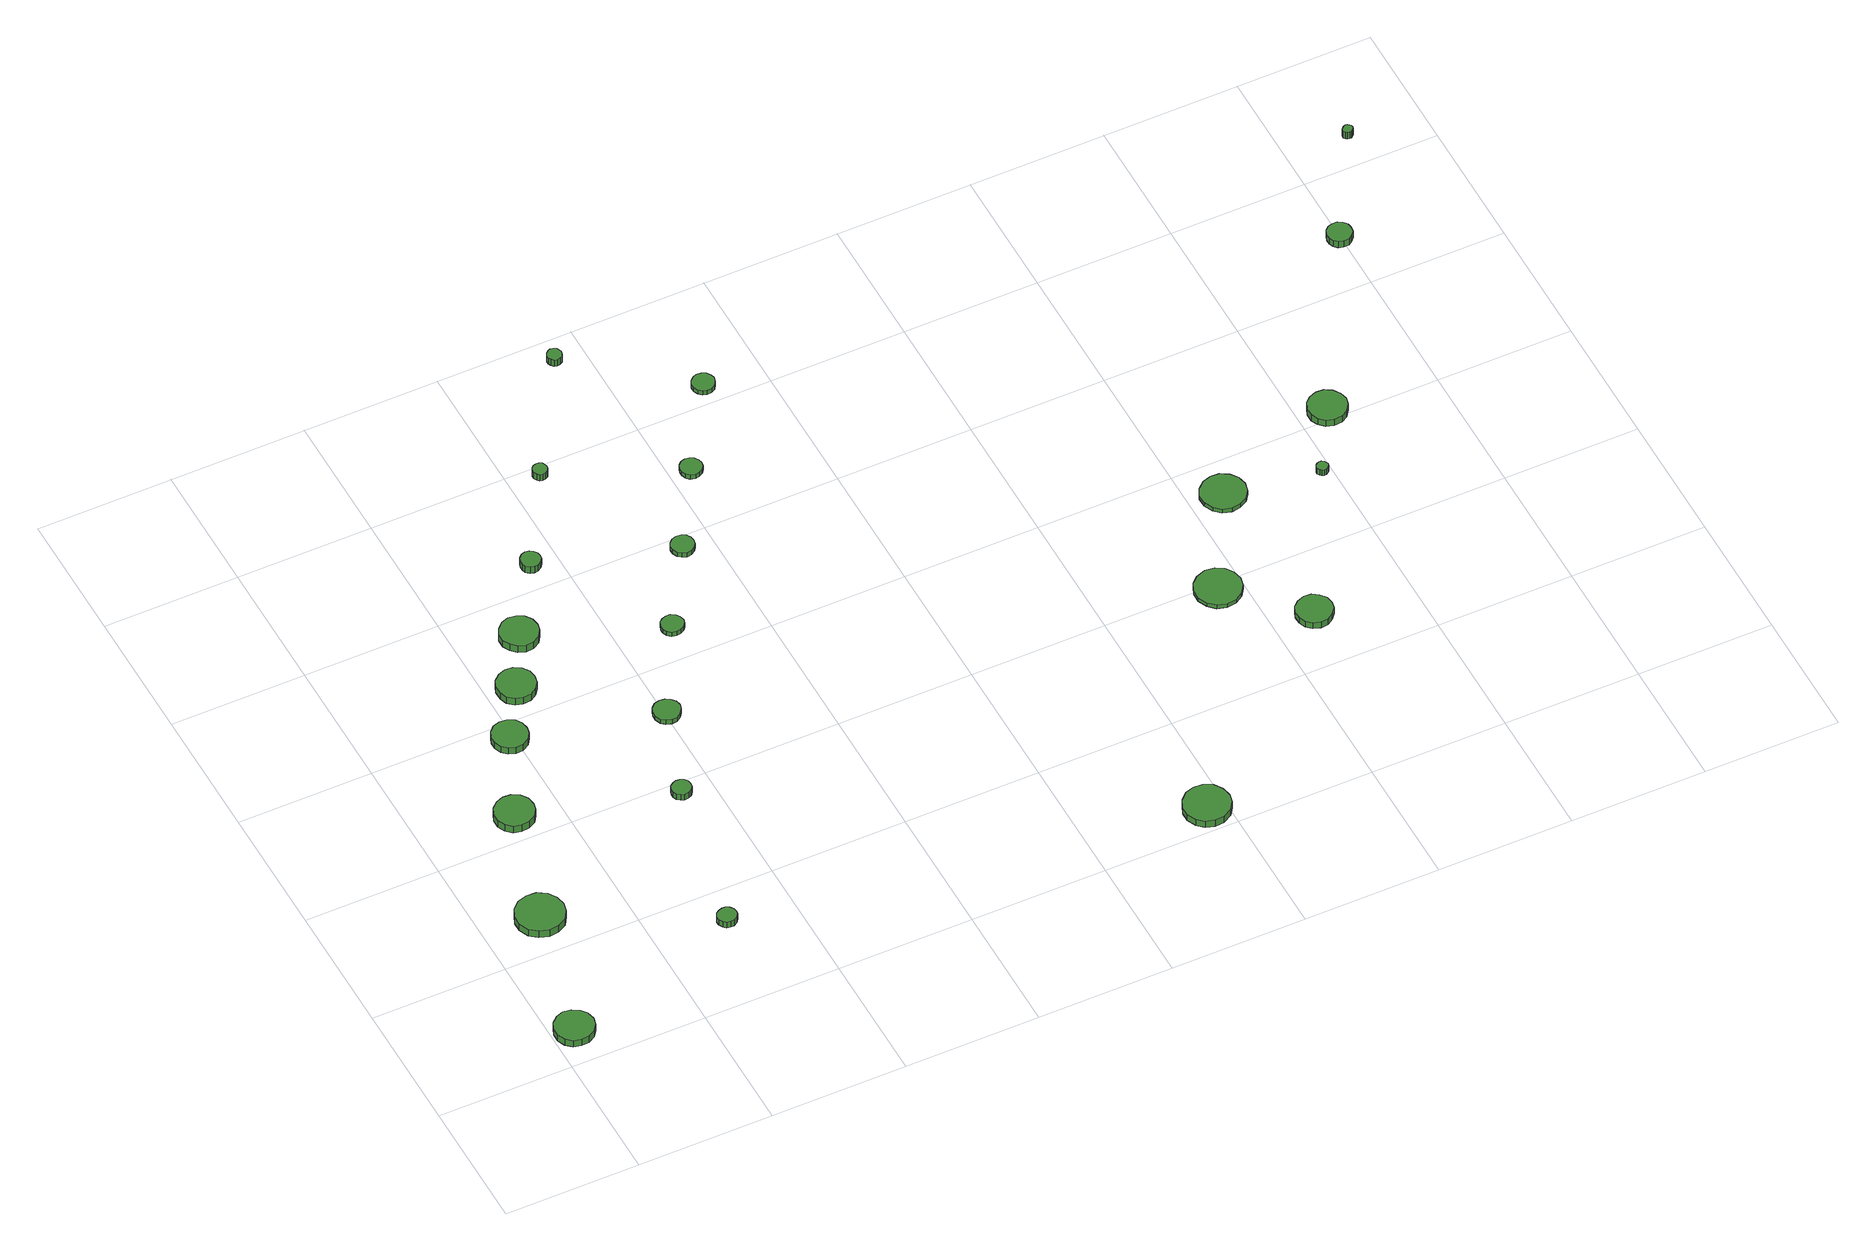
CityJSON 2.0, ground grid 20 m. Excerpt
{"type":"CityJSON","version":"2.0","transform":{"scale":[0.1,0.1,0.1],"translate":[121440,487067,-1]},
"CityObjects":{
"tree1":{"type":"SolitaryVegetationObject","attributes":{"function":"something"},"geometry":[{"type":"MultiSurface","lod":"1","boundaries":[[[0,1,2,3,4,5,6,7,8,9,10,11,12,13,14]],[[15,16,17,18,19,20,21,22,23,24,25,26,27,28,29]],[[0,29,28,1]],[[1,28,27,2]],[[2,27,26,3]],[[3,26,25,4]],[[4,25,24,5]],[[5,24,23,6]],[[6,23,22,7]],[[7,22,21,8]],[[8,21,20,9]],[[9,20,19,10]],[[10,19,18,11]],[[11,18,17,12]],[[12,17,16,13]],[[13,16,15,14]],[[14,15,29,0]]]}]},
"tree2":{"type":"SolitaryVegetationObject","attributes":{"function":"something"},"geometry":[{"type":"MultiSurface","lod":"1","boundaries":[[[30,31,32,33,34,35,36,37,38,39,40,41,42,43,44]],[[45,46,47,48,49,50,51,52,53,54,55,56,57,58,59]],[[30,59,58,31]],[[31,58,57,32]],[[32,57,56,33]],[[33,56,55,34]],[[34,55,54,35]],[[35,54,53,36]],[[36,53,52,37]],[[37,52,51,38]],[[38,51,50,39]],[[39,50,49,40]],[[40,49,48,41]],[[41,48,47,42]],[[42,47,46,43]],[[43,46,45,44]],[[44,45,59,30]]]}]},
"tree3":{"type":"SolitaryVegetationObject","attributes":{"function":"something"},"geometry":[{"type":"MultiSurface","lod":"1","boundaries":[[[60,61,62,63,64,65,66,67,68,69,70,71,72,73,74]],[[75,76,77,78,79,80,81,82,83,84,85,86,87,88,89]],[[60,89,88,61]],[[61,88,87,62]],[[62,87,86,63]],[[63,86,85,64]],[[64,85,84,65]],[[65,84,83,66]],[[66,83,82,67]],[[67,82,81,68]],[[68,81,80,69]],[[69,80,79,70]],[[70,79,78,71]],[[71,78,77,72]],[[72,77,76,73]],[[73,76,75,74]],[[74,75,89,60]]]}]},
"tree4":{"type":"SolitaryVegetationObject","attributes":{"function":"something"},"geometry":[{"type":"MultiSurface","lod":"1","boundaries":[[[90,91,92,93,94,95,96,97,98,99,100,101,102,103,104]],[[105,106,107,108,109,110,111,112,113,114,115,116,117,118,119]],[[90,119,118,91]],[[91,118,117,92]],[[92,117,116,93]],[[93,116,115,94]],[[94,115,114,95]],[[95,114,113,96]],[[96,113,112,97]],[[97,112,111,98]],[[98,111,110,99]],[[99,110,109,100]],[[100,109,108,101]],[[101,108,107,102]],[[102,107,106,103]],[[103,106,105,104]],[[104,105,119,90]]]}]},
"tree5":{"type":"SolitaryVegetationObject","attributes":{"function":"something"},"geometry":[{"type":"MultiSurface","lod":"1","boundaries":[[[120,121,122,123,124,125,126,127,128,129,130,131,132,133,134]],[[135,136,137,138,139,140,141,142,143,144,145,146,147,148,149]],[[120,149,148,121]],[[121,148,147,122]],[[122,147,146,123]],[[123,146,145,124]],[[124,145,144,125]],[[125,144,143,126]],[[126,143,142,127]],[[127,142,141,128]],[[128,141,140,129]],[[129,140,139,130]],[[130,139,138,131]],[[131,138,137,132]],[[132,137,136,133]],[[133,136,135,134]],[[134,135,149,120]]]}]},
"tree6":{"type":"SolitaryVegetationObject","attributes":{"function":"something"},"geometry":[{"type":"MultiSurface","lod":"1","boundaries":[[[150,151,152,153,154,155,156,157,158,159,160,161,162,163,164]],[[165,166,167,168,169,170,171,172,173,174,175,176,177,178,179]],[[150,179,178,151]],[[151,178,177,152]],[[152,177,176,153]],[[153,176,175,154]],[[154,175,174,155]],[[155,174,173,156]],[[156,173,172,157]],[[157,172,171,158]],[[158,171,170,159]],[[159,170,169,160]],[[160,169,168,161]],[[161,168,167,162]],[[162,167,166,163]],[[163,166,165,164]],[[164,165,179,150]]]}]},
"tree7":{"type":"SolitaryVegetationObject","attributes":{"function":"something"},"geometry":[{"type":"MultiSurface","lod":"1","boundaries":[[[180,181,182,183,184,185,186,187,188,189,190,191,192,193,194]],[[195,196,197,198,199,200,201,202,203,204,205,206,207,208,209]],[[180,209,208,181]],[[181,208,207,182]],[[182,207,206,183]],[[183,206,205,184]],[[184,205,204,185]],[[185,204,203,186]],[[186,203,202,187]],[[187,202,201,188]],[[188,201,200,189]],[[189,200,199,190]],[[190,199,198,191]],[[191,198,197,192]],[[192,197,196,193]],[[193,196,195,194]],[[194,195,209,180]]]}]},
"tree8":{"type":"SolitaryVegetationObject","attributes":{"function":"something"},"geometry":[{"type":"MultiSurface","lod":"1","boundaries":[[[210,211,212,213,214,215,216,217,218,219,220,221,222,223,224]],[[225,226,227,228,229,230,231,232,233,234,235,236,237,238,239]],[[210,239,238,211]],[[211,238,237,212]],[[212,237,236,213]],[[213,236,235,214]],[[214,235,234,215]],[[215,234,233,216]],[[216,233,232,217]],[[217,232,231,218]],[[218,231,230,219]],[[219,230,229,220]],[[220,229,228,221]],[[221,228,227,222]],[[222,227,226,223]],[[223,226,225,224]],[[224,225,239,210]]]}]},
"tree9":{"type":"SolitaryVegetationObject","attributes":{"function":"something"},"geometry":[{"type":"MultiSurface","lod":"1","boundaries":[[[240,241,242,243,244,245,246,247,248,249,250,251,252,253,254]],[[255,256,257,258,259,260,261,262,263,264,265,266,267,268,269]],[[240,269,268,241]],[[241,268,267,242]],[[242,267,266,243]],[[243,266,265,244]],[[244,265,264,245]],[[245,264,263,246]],[[246,263,262,247]],[[247,262,261,248]],[[248,261,260,249]],[[249,260,259,250]],[[250,259,258,251]],[[251,258,257,252]],[[252,257,256,253]],[[253,256,255,254]],[[254,255,269,240]]]}]},
"tree10":{"type":"SolitaryVegetationObject","attributes":{"function":"something"},"geometry":[{"type":"MultiSurface","lod":"1","boundaries":[[[270,271,272,273,274,275,276,277,278,279,280,281,282,283,284]],[[285,286,287,288,289,290,291,292,293,294,295,296,297,298,299]],[[270,299,298,271]],[[271,298,297,272]],[[272,297,296,273]],[[273,296,295,274]],[[274,295,294,275]],[[275,294,293,276]],[[276,293,292,277]],[[277,292,291,278]],[[278,291,290,279]],[[279,290,289,280]],[[280,289,288,281]],[[281,288,287,282]],[[282,287,286,283]],[[283,286,285,284]],[[284,285,299,270]]]}]},
"tree11":{"type":"SolitaryVegetationObject","attributes":{"function":"something"},"geometry":[{"type":"MultiSurface","lod":"1","boundaries":[[[300,301,302,303,304,305,306,307,308,309,310,311,312,313,314]],[[315,316,317,318,319,320,321,322,323,324,325,326,327,328,329]],[[300,329,328,301]],[[301,328,327,302]],[[302,327,326,303]],[[303,326,325,304]],[[304,325,324,305]],[[305,324,323,306]],[[306,323,322,307]],[[307,322,321,308]],[[308,321,320,309]],[[309,320,319,310]],[[310,319,318,311]],[[311,318,317,312]],[[312,317,316,313]],[[313,316,315,314]],[[314,315,329,300]]]}]},
"tree12":{"type":"SolitaryVegetationObject","attributes":{"function":"something"},"geometry":[{"type":"MultiSurface","lod":"1","boundaries":[[[330,331,332,333,334,335,336,337,338,339,340,341,342,343,344]],[[345,346,347,348,349,350,351,352,353,354,355,356,357,358,359]],[[330,359,358,331]],[[331,358,357,332]],[[332,357,356,333]],[[333,356,355,334]],[[334,355,354,335]],[[335,354,353,336]],[[336,353,352,337]],[[337,352,351,338]],[[338,351,350,339]],[[339,350,349,340]],[[340,349,348,341]],[[341,348,347,342]],[[342,347,346,343]],[[343,346,345,344]],[[344,345,359,330]]]}]},
"tree13":{"type":"SolitaryVegetationObject","attributes":{"function":"something"},"geometry":[{"type":"MultiSurface","lod":"1","boundaries":[[[360,361,362,363,364,365,366,367,368,369,370,371,372,373,374]],[[375,376,377,378,379,380,381,382,383,384,385,386,387,388,389]],[[360,389,388,361]],[[361,388,387,362]],[[362,387,386,363]],[[363,386,385,364]],[[364,385,384,365]],[[365,384,383,366]],[[366,383,382,367]],[[367,382,381,368]],[[368,381,380,369]],[[369,380,379,370]],[[370,379,378,371]],[[371,378,377,372]],[[372,377,376,373]],[[373,376,375,374]],[[374,375,389,360]]]}]},
"tree14":{"type":"SolitaryVegetationObject","attributes":{"function":"something"},"geometry":[{"type":"MultiSurface","lod":"1","boundaries":[[[390,391,392,393,394,395,396,397,398,399,400,401,402,403,404]],[[405,406,407,408,409,410,411,412,413,414,415,416,417,418,419]],[[390,419,418,391]],[[391,418,417,392]],[[392,417,416,393]],[[393,416,415,394]],[[394,415,414,395]],[[395,414,413,396]],[[396,413,412,397]],[[397,412,411,398]],[[398,411,410,399]],[[399,410,409,400]],[[400,409,408,401]],[[401,408,407,402]],[[402,407,406,403]],[[403,406,405,404]],[[404,405,419,390]]]}]},
"tree15":{"type":"SolitaryVegetationObject","attributes":{"function":"something"},"geometry":[{"type":"MultiSurface","lod":"1","boundaries":[[[420,421,422,423,424,425,426,427,428,429,430,431,432,433,434]],[[435,436,437,438,439,440,441,442,443,444,445,446,447,448,449]],[[420,449,448,421]],[[421,448,447,422]],[[422,447,446,423]],[[423,446,445,424]],[[424,445,444,425]],[[425,444,443,426]],[[426,443,442,427]],[[427,442,441,428]],[[428,441,440,429]],[[429,440,439,430]],[[430,439,438,431]],[[431,438,437,432]],[[432,437,436,433]],[[433,436,435,434]],[[434,435,449,420]]]}]},
"tree16":{"type":"SolitaryVegetationObject","attributes":{"function":"something"},"geometry":[{"type":"MultiSurface","lod":"1","boundaries":[[[450,451,452,453,454,455,456,457,458,459,460,461,462,463,464]],[[465,466,467,468,469,470,471,472,473,474,475,476,477,478,479]],[[450,479,478,451]],[[451,478,477,452]],[[452,477,476,453]],[[453,476,475,454]],[[454,475,474,455]],[[455,474,473,456]],[[456,473,472,457]],[[457,472,471,458]],[[458,471,470,459]],[[459,470,469,460]],[[460,469,468,461]],[[461,468,467,462]],[[462,467,466,463]],[[463,466,465,464]],[[464,465,479,450]]]}]},
"tree17":{"type":"SolitaryVegetationObject","attributes":{"function":"something"},"geometry":[{"type":"MultiSurface","lod":"1","boundaries":[[[480,481,482,483,484,485,486,487,488,489,490,491,492,493,494]],[[495,496,497,498,499,500,501,502,503,504,505,506,507,508,509]],[[480,509,508,481]],[[481,508,507,482]],[[482,507,506,483]],[[483,506,505,484]],[[484,505,504,485]],[[485,504,503,486]],[[486,503,502,487]],[[487,502,501,488]],[[488,501,500,489]],[[489,500,499,490]],[[490,499,498,491]],[[491,498,497,492]],[[492,497,496,493]],[[493,496,495,494]],[[494,495,509,480]]]}]},
"tree18":{"type":"SolitaryVegetationObject","attributes":{"function":"something"},"geometry":[{"type":"MultiSurface","lod":"1","boundaries":[[[510,511,512,513,514,515,516,517,518,519,520,521,522,523,524]],[[525,526,527,528,529,530,531,532,533,534,535,536,537,538,539]],[[510,539,538,511]],[[511,538,537,512]],[[512,537,536,513]],[[513,536,535,514]],[[514,535,534,515]],[[515,534,533,516]],[[516,533,532,517]],[[517,532,531,518]],[[518,531,530,519]],[[519,530,529,520]],[[520,529,528,521]],[[521,528,527,522]],[[522,527,526,523]],[[523,526,525,524]],[[524,525,539,510]]]}]},
"tree19":{"type":"SolitaryVegetationObject","attributes":{"function":"something"},"geometry":[{"type":"MultiSurface","lod":"1","boundaries":[[[540,541,542,543,544,545,546,547,548,549,550,551,552,553,554]],[[555,556,557,558,559,560,561,562,563,564,565,566,567,568,569]],[[540,569,568,541]],[[541,568,567,542]],[[542,567,566,543]],[[543,566,565,544]],[[544,565,564,545]],[[545,564,563,546]],[[546,563,562,547]],[[547,562,561,548]],[[548,561,560,549]],[[549,560,559,550]],[[550,559,558,551]],[[551,558,557,552]],[[552,557,556,553]],[[553,556,555,554]],[[554,555,569,540]]]}]},
"tree20":{"type":"SolitaryVegetationObject","attributes":{"function":"something"},"geometry":[{"type":"MultiSurface","lod":"1","boundaries":[[[570,571,572,573,574,575,576,577,578,579,580,581,582,583,584]],[[585,586,587,588,589,590,591,592,593,594,595,596,597,598,599]],[[570,599,598,571]],[[571,598,597,572]],[[572,597,596,573]],[[573,596,595,574]],[[574,595,594,575]],[[575,594,593,576]],[[576,593,592,577]],[[577,592,591,578]],[[578,591,590,579]],[[579,590,589,580]],[[580,589,588,581]],[[581,588,587,582]],[[582,587,586,583]],[[583,586,585,584]],[[584,585,599,570]]]}]},
"tree21":{"type":"SolitaryVegetationObject","attributes":{"function":"something"},"geometry":[{"type":"MultiSurface","lod":"1","boundaries":[[[600,601,602,603,604,605,606,607,608,609,610,611,612,613,614]],[[615,616,617,618,619,620,621,622,623,624,625,626,627,628,629]],[[600,629,628,601]],[[601,628,627,602]],[[602,627,626,603]],[[603,626,625,604]],[[604,625,624,605]],[[605,624,623,606]],[[606,623,622,607]],[[607,622,621,608]],[[608,621,620,609]],[[609,620,619,610]],[[610,619,618,611]],[[611,618,617,612]],[[612,617,616,613]],[[613,616,615,614]],[[614,615,629,600]]]}]},
"tree22":{"type":"SolitaryVegetationObject","attributes":{"function":"something"},"geometry":[{"type":"MultiSurface","lod":"1","boundaries":[[[630,631,632,633,634,635,636,637,638,639,640,641,642,643,644]],[[645,646,647,648,649,650,651,652,653,654,655,656,657,658,659]],[[630,659,658,631]],[[631,658,657,632]],[[632,657,656,633]],[[633,656,655,634]],[[634,655,654,635]],[[635,654,653,636]],[[636,653,652,637]],[[637,652,651,638]],[[638,651,650,639]],[[639,650,649,640]],[[640,649,648,641]],[[641,648,647,642]],[[642,647,646,643]],[[643,646,645,644]],[[644,645,659,630]]]}]},
"tree23":{"type":"SolitaryVegetationObject","attributes":{"function":"something"},"geometry":[{"type":"MultiSurface","lod":"1","boundaries":[[[660,661,662,663,664,665,666,667,668,669,670,671,672,673,674]],[[675,676,677,678,679,680,681,682,683,684,685,686,687,688,689]],[[660,689,688,661]],[[661,688,687,662]],[[662,687,686,663]],[[663,686,685,664]],[[664,685,684,665]],[[665,684,683,666]],[[666,683,682,667]],[[667,682,681,668]],[[668,681,680,669]],[[669,680,679,670]],[[670,679,678,671]],[[671,678,677,672]],[[672,677,676,673]],[[673,676,675,674]],[[674,675,689,660]]]}]},
"tree24":{"type":"SolitaryVegetationObject","attributes":{"function":"something"},"geometry":[{"type":"MultiSurface","lod":"1","boundaries":[[[690,691,692,693,694,695,696,697,698,699,700,701,702,703,704]],[[705,706,707,708,709,710,711,712,713,714,715,716,717,718,719]],[[690,719,718,691]],[[691,718,717,692]],[[692,717,716,693]],[[693,716,715,694]],[[694,715,714,695]],[[695,714,713,696]],[[696,713,712,697]],[[697,712,711,698]],[[698,711,710,699]],[[699,710,709,700]],[[700,709,708,701]],[[701,708,707,702]],[[702,707,706,703]],[[703,706,705,704]],[[704,705,719,690]]]}]}
},
"vertices":[
[61,57,18],[58,69,18],[51,78,18],[41,84,18],[29,86,18],[18,82,18],[9,74,18],[4,63,18],[4,51,18],[9,40,18],[18,32,18],[29,29,18],[41,30,18],[51,36,18],[58,45,18],[58,45,6],[51,36,6],[41,30,6],[29,29,6],[18,32,6],[9,40,6],[4,51,6],[4,63,6],[9,74,6],[18,82,6],[29,86,6],[41,84,6],[51,78,6],[58,69,6],[61,57,6],
[117,258,23],[114,272,23],[106,284,23],[93,292,23],[78,293,23],[64,289,23],[53,279,23],[47,265,23],[47,251,23],[53,237,23],[64,228,23],[78,223,23],[93,225,23],[106,232,23],[114,244,23],[114,244,10],[106,232,10],[93,225,10],[78,223,10],[64,228,10],[53,237,10],[47,251,10],[47,265,10],[53,279,10],[64,289,10],[78,293,10],[93,292,10],[106,284,10],[114,272,10],[117,258,10],
[163,440,22],[161,452,22],[154,462,22],[143,468,22],[131,469,22],[120,465,22],[111,457,22],[106,446,22],[106,434,22],[111,423,22],[120,415,22],[131,412,22],[143,413,22],[154,419,22],[161,429,22],[161,429,9],[154,419,9],[143,413,9],[131,412,9],[120,415,9],[111,423,9],[106,434,9],[106,446,9],[111,457,9],[120,465,9],[131,469,9],[143,468,9],[154,462,9],[161,452,9],[163,440,9],
[320,146,17],[319,152,17],[315,157,17],[310,160,17],[305,160,17],[299,158,17],[295,155,17],[292,149,17],[292,144,17],[295,138,17],[299,134,17],[305,133,17],[310,133,17],[315,136,17],[319,141,17],[319,141,6],[315,136,6],[310,133,6],[305,133,6],[299,134,6],[295,138,6],[292,144,6],[292,149,6],[295,155,6],[299,158,6],[305,160,6],[310,160,6],[315,157,6],[319,152,6],[320,146,6],
[219,571,18],[217,582,18],[211,591,18],[201,596,18],[190,597,18],[180,594,18],[172,586,18],[168,577,18],[168,566,18],[172,556,18],[180,549,18],[190,545,18],[201,546,18],[211,552,18],[217,561,18],[217,561,6],[211,552,6],[201,546,6],[190,545,6],[180,549,6],[172,556,6],[168,566,6],[168,577,6],[172,586,6],[180,594,6],[190,597,6],[201,596,6],[211,591,6],[217,582,6],[219,571,6],
[270,650,19],[268,661,19],[261,671,19],[251,677,19],[239,678,19],[228,674,19],[219,666,19],[215,656,19],[215,644,19],[219,633,19],[228,625,19],[239,622,19],[251,623,19],[261,629,19],[268,638,19],[268,638,6],[261,629,6],[251,623,6],[239,622,6],[228,625,6],[219,633,6],[215,644,6],[215,656,6],[219,666,6],[228,674,6],[239,678,6],[251,677,6],[261,671,6],[268,661,6],[270,650,6],
[370,382,17],[369,388,17],[365,393,17],[360,395,17],[354,396,17],[349,394,17],[344,390,17],[342,385,17],[342,379,17],[344,374,17],[349,370,17],[354,368,17],[360,369,17],[365,371,17],[369,376,17],[369,376,6],[365,371,6],[360,369,6],[354,368,6],[349,370,6],[344,374,6],[342,379,6],[342,385,6],[344,390,6],[349,394,6],[354,396,6],[360,395,6],[365,393,6],[369,388,6],[370,382,6],
[316,733,19],[314,744,19],[307,754,19],[297,759,19],[285,761,19],[274,757,19],[266,749,19],[261,739,19],[261,727,19],[266,717,19],[274,709,19],[285,705,19],[297,706,19],[307,712,19],[314,722,19],[314,722,6],[307,712,6],[297,706,6],[285,705,6],[274,709,6],[266,717,6],[261,727,6],[261,739,6],[266,749,6],[274,757,6],[285,761,6],[297,759,6],[307,754,6],[314,744,6],[316,733,6],
[423,520,14],[421,528,14],[416,534,14],[409,538,14],[401,539,14],[393,537,14],[387,531,14],[384,524,14],[384,516,14],[387,508,14],[393,503,14],[401,500,14],[409,501,14],[416,505,14],[421,512,14],[421,512,6],[416,505,6],[409,501,6],[401,500,6],[393,503,6],[387,508,6],[384,516,6],[384,524,6],[387,531,6],[393,537,6],[401,539,6],[409,538,6],[416,534,6],[421,528,6],[423,520,6],
[376,844,18],[375,850,18],[371,855,18],[366,858,18],[360,859,18],[354,857,18],[349,852,18],[347,847,18],[347,841,18],[349,835,18],[354,831,18],[360,829,18],[366,830,18],[371,833,18],[375,838,18],[375,838,6],[371,833,6],[366,830,6],[360,829,6],[354,831,6],[349,835,6],[347,841,6],[347,847,6],[349,852,6],[354,857,6],[360,859,6],[366,858,6],[371,855,6],[375,850,6],[376,844,6],
[497,657,14],[495,664,14],[491,669,14],[485,673,14],[479,673,14],[472,671,14],[467,667,14],[464,660,14],[464,654,14],[467,647,14],[472,643,14],[479,641,14],[485,642,14],[491,645,14],[495,650,14],[495,650,6],[491,645,6],[485,642,6],[479,641,6],[472,643,6],[467,647,6],[464,654,6],[464,660,6],[467,667,6],[472,671,6],[479,673,6],[485,673,6],[491,669,6],[495,664,6],[497,657,6],
[457,986,18],[456,990,18],[454,994,18],[450,996,18],[445,996,18],[441,995,18],[438,992,18],[436,988,18],[436,983,18],[438,979,18],[441,976,18],[445,975,18],[450,975,18],[454,978,18],[456,981,18],[456,981,6],[454,978,6],[450,975,6],[445,975,6],[441,976,6],[438,979,6],[436,983,6],[436,988,6],[438,992,6],[441,995,6],[445,996,6],[450,996,6],[454,994,6],[456,990,6],[457,986,6],
[574,780,14],[573,787,14],[569,793,14],[563,796,14],[556,797,14],[549,795,14],[544,790,14],[541,784,14],[541,777,14],[544,770,14],[549,766,14],[556,763,14],[563,764,14],[569,768,14],[573,773,14],[573,773,6],[569,768,6],[563,764,6],[556,763,6],[549,766,6],[544,770,6],[541,777,6],[541,784,6],[544,790,6],[549,795,6],[556,797,6],[563,796,6],[569,793,6],[573,787,6],[574,780,6],
[647,902,14],[646,908,14],[642,914,14],[636,917,14],[630,918,14],[623,916,14],[618,911,14],[616,905,14],[616,899,14],[618,893,14],[623,888,14],[630,886,14],[636,887,14],[642,890,14],[646,895,14],[646,895,6],[642,890,6],[636,887,6],[630,886,6],[623,888,6],[618,893,6],[616,899,6],[616,905,6],[618,911,6],[623,916,6],[630,918,6],[636,917,6],[642,914,6],[646,908,6],[647,902,6],
[568,1164,18],[567,1168,18],[565,1172,18],[561,1174,18],[556,1175,18],[552,1173,18],[549,1170,18],[547,1166,18],[547,1162,18],[549,1158,18],[552,1154,18],[556,1153,18],[561,1154,18],[565,1156,18],[567,1159,18],[567,1159,6],[565,1156,6],[561,1154,6],[556,1153,6],[552,1154,6],[549,1158,6],[547,1162,6],[547,1166,6],[549,1170,6],[552,1173,6],[556,1175,6],[561,1174,6],[565,1172,6],[567,1168,6],[568,1164,6],
[1006,38,19],[1003,52,19],[995,64,19],[982,71,19],[968,72,19],[955,68,19],[945,58,19],[939,45,19],[939,31,19],[945,18,19],[955,9,19],[968,5,19],[982,6,19],[995,13,19],[1003,25,19],[1003,25,7],[995,13,7],[982,6,7],[968,5,7],[955,9,7],[945,18,7],[939,31,7],[939,45,7],[945,58,7],[955,68,7],[968,72,7],[982,71,7],[995,64,7],[1003,52,7],[1006,38,7],
[732,1033,14],[730,1039,14],[726,1045,14],[720,1048,14],[713,1049,14],[707,1047,14],[702,1042,14],[699,1036,14],[699,1029,14],[702,1023,14],[707,1018,14],[713,1016,14],[720,1017,14],[726,1020,14],[730,1026,14],[730,1026,6],[726,1020,6],[720,1017,6],[713,1016,6],[707,1018,6],[702,1023,6],[699,1029,6],[699,1036,6],[702,1042,6],[707,1047,6],[713,1049,6],[720,1048,6],[726,1045,6],[730,1039,6],[732,1033,6],
[1199,390,13],[1196,404,13],[1188,415,13],[1176,422,13],[1162,424,13],[1148,419,13],[1138,410,13],[1132,397,13],[1132,383,13],[1138,370,13],[1148,360,13],[1162,356,13],[1176,358,13],[1188,365,13],[1196,376,13],[1196,376,6],[1188,365,6],[1176,358,6],[1162,356,6],[1148,360,6],[1138,370,6],[1132,383,6],[1132,397,6],[1138,410,6],[1148,419,6],[1162,424,6],[1176,422,6],[1188,415,6],[1196,404,6],[1199,390,6],
[1287,292,17],[1285,303,17],[1278,312,17],[1269,318,17],[1258,319,17],[1247,315,17],[1239,308,17],[1235,298,17],[1235,287,17],[1239,277,17],[1247,270,17],[1258,266,17],[1269,267,17],[1278,273,17],[1285,282,17],[1285,282,6],[1278,273,6],[1269,267,6],[1258,266,6],[1247,270,6],[1239,277,6],[1235,287,6],[1235,298,6],[1239,308,6],[1247,315,6],[1258,319,6],[1269,318,6],[1278,312,6],[1285,303,6],[1287,292,6],
[1282,542,13],[1279,555,13],[1271,566,13],[1259,573,13],[1246,574,13],[1233,570,13],[1223,561,13],[1217,549,13],[1217,535,13],[1223,522,13],[1233,513,13],[1246,509,13],[1259,511,13],[1271,517,13],[1279,528,13],[1279,528,6],[1271,517,6],[1259,511,6],[1246,509,6],[1233,513,6],[1223,522,6],[1217,535,6],[1217,549,6],[1223,561,6],[1233,570,6],[1246,574,6],[1259,573,6],[1271,566,6],[1279,555,6],[1282,542,6],
[1396,521,17],[1395,524,17],[1393,527,17],[1390,529,17],[1386,529,17],[1383,528,17],[1381,526,17],[1379,522,17],[1379,519,17],[1381,516,17],[1383,514,17],[1386,513,17],[1390,513,17],[1393,515,17],[1395,517,17],[1395,517,6],[1393,515,6],[1390,513,6],[1386,513,6],[1383,514,6],[1381,516,6],[1379,519,6],[1379,522,6],[1381,526,6],[1383,528,6],[1386,529,6],[1390,529,6],[1393,527,6],[1395,524,6],[1396,521,6],
[1471,616,18],[1468,627,18],[1461,637,18],[1451,643,18],[1439,644,18],[1428,640,18],[1420,633,18],[1415,622,18],[1415,610,18],[1420,600,18],[1428,592,18],[1439,588,18],[1451,589,18],[1461,595,18],[1468,605,18],[1468,605,6],[1461,595,6],[1451,589,6],[1439,588,6],[1428,592,6],[1420,600,6],[1415,610,6],[1415,622,6],[1420,633,6],[1428,640,6],[1439,644,6],[1451,643,6],[1461,637,6],[1468,627,6],[1471,616,6],
[1614,887,24],[1613,894,24],[1608,900,24],[1602,904,24],[1594,904,24],[1587,902,24],[1582,897,24],[1579,890,24],[1579,883,24],[1582,876,24],[1587,871,24],[1594,869,24],[1602,869,24],[1608,873,24],[1613,879,24],[1613,879,12],[1608,873,12],[1602,869,12],[1594,869,12],[1587,871,12],[1582,876,12],[1579,883,12],[1579,890,12],[1582,897,12],[1587,902,12],[1594,904,12],[1602,904,12],[1608,900,12],[1613,894,12],[1614,887,12],
[1696,1045,30],[1695,1048,30],[1693,1050,30],[1691,1052,30],[1688,1052,30],[1685,1051,30],[1683,1049,30],[1681,1047,30],[1681,1043,30],[1683,1041,30],[1685,1039,30],[1688,1038,30],[1691,1038,30],[1693,1040,30],[1695,1042,30],[1695,1042,17],[1693,1040,17],[1691,1038,17],[1688,1038,17],[1685,1039,17],[1683,1041,17],[1681,1043,17],[1681,1047,17],[1683,1049,17],[1685,1051,17],[1688,1052,17],[1691,1052,17],[1693,1050,17],[1695,1048,17],[1696,1045,17]
]}
